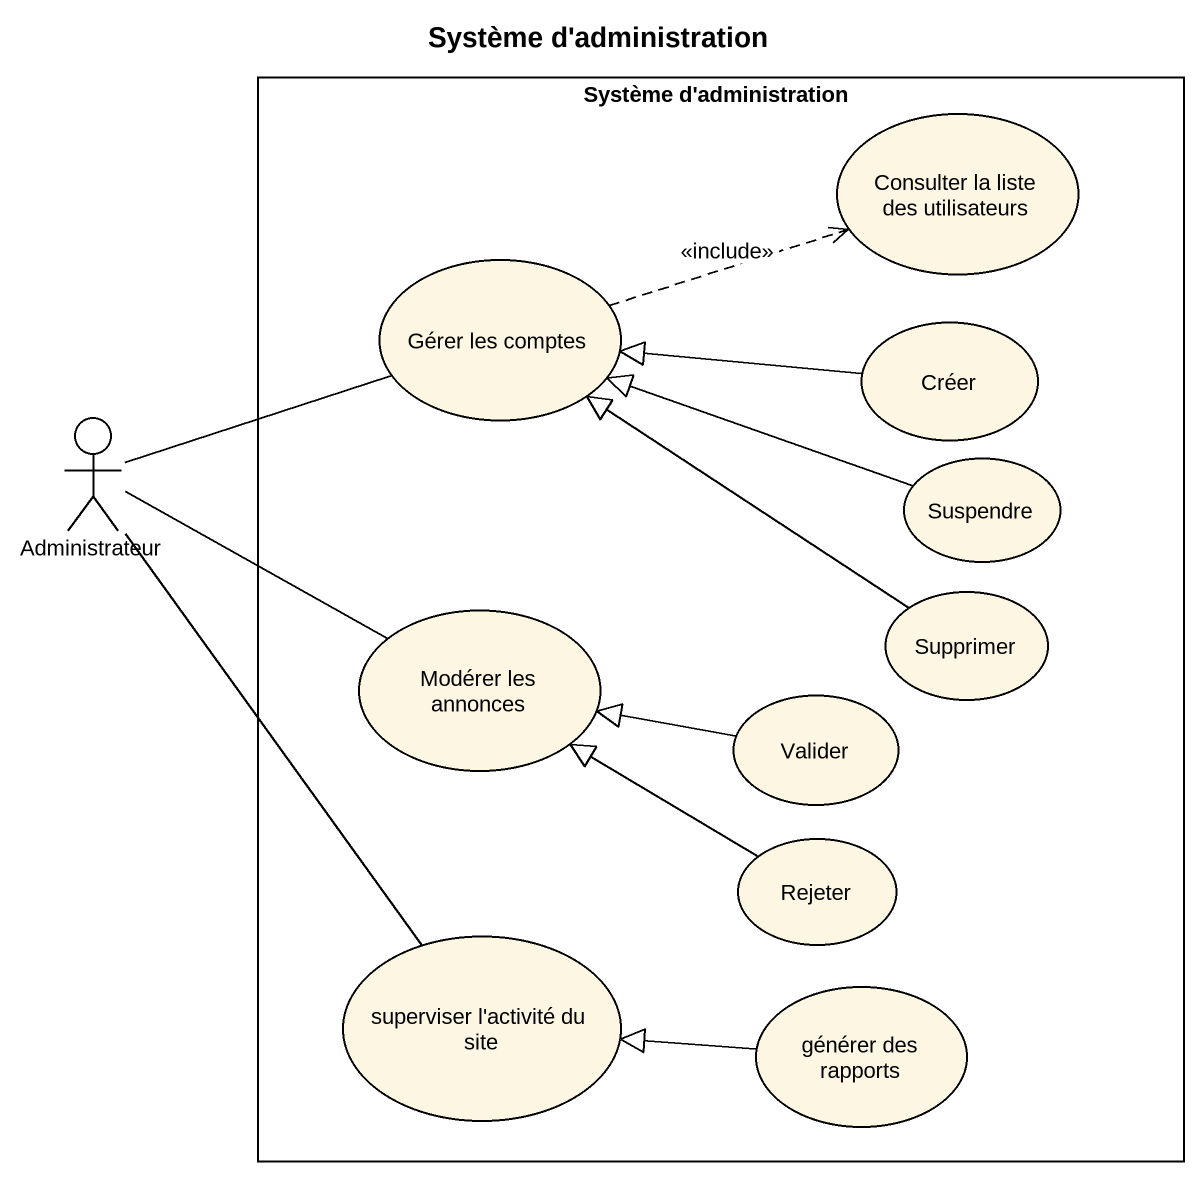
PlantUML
@startuml
title Système d'administration
rectangle "Système d'administration" as Système_d_administration {
  usecase "Consulter la liste des utilisateurs" as Consulter_la_liste_des
  usecase "Gérer les comptes" as Gérer_les_comptes
  usecase Créer
  usecase Suspendre
  usecase "Modérer les annonces" as Modérer_les_annonces
  usecase Supprimer
  usecase Valider
  usecase Rejeter
  usecase "superviser l'activité du site" as superviser_l_activité_du
  usecase "générer des rapports" as générer_des_rapports
}
actor Administrateur
Gérer_les_comptes .right.> Consulter_la_liste_des : <<include>>
Créer -left-|> Gérer_les_comptes
Administrateur -right- Gérer_les_comptes
Administrateur -right- Modérer_les_annonces
Administrateur -- superviser_l_activité_du
Suspendre -left-|> Gérer_les_comptes
Supprimer -up-|> Gérer_les_comptes
Valider -left-|> Modérer_les_annonces
Rejeter -left-|> Modérer_les_annonces
générer_des_rapports -left-|> superviser_l_activité_du
@enduml
